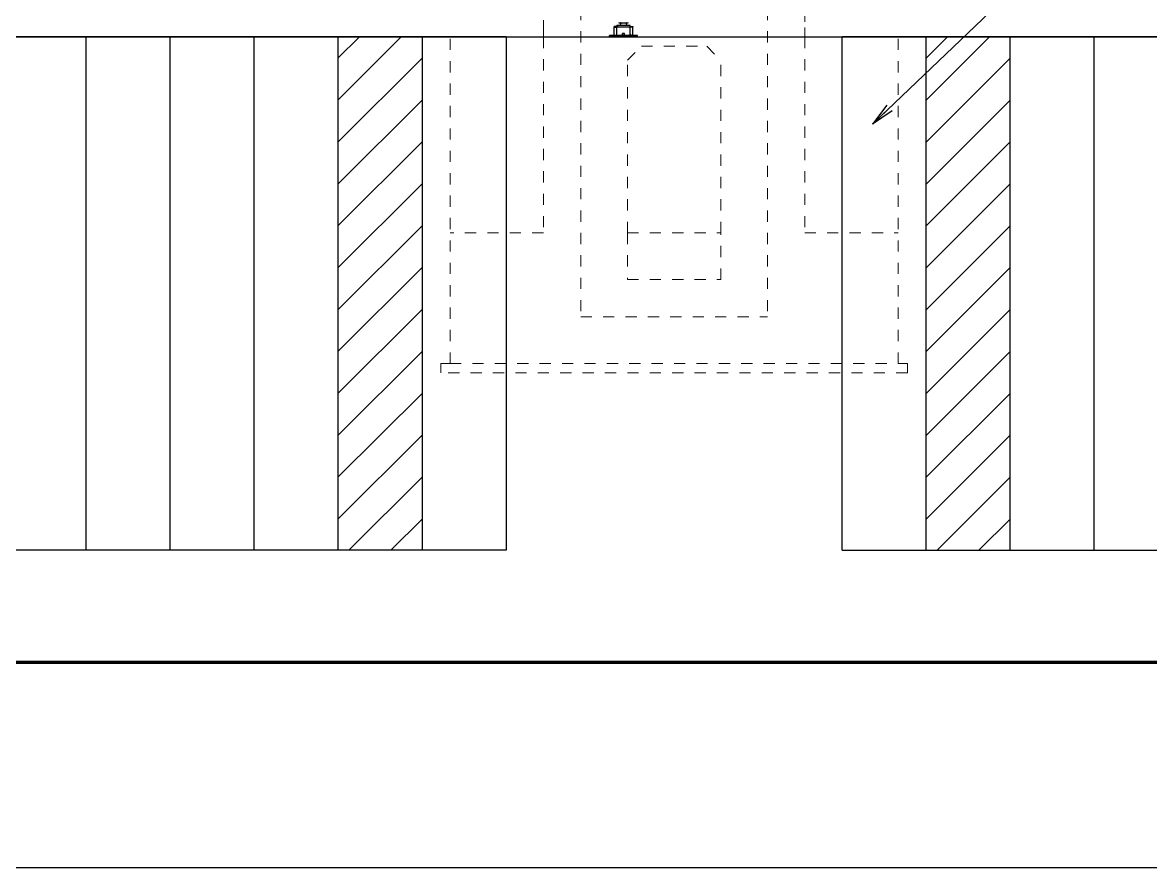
# Model space of a CAD drawing. Header units: millimetres. Extents: x -2078669 to -1085629, y -5987148 to 310365.
# Drawn here: x -1642424 to -1582006, y -1596452 to -1551182 of the extents above; entities that cross this region are included whole.
import ezdxf

# ---------------------------------------------------------------- set-up
doc = ezdxf.new("R2010")
doc.units = ezdxf.units.MM
doc.header["$LTSCALE"] = 500
doc.header["$PDSIZE"] = 300
doc.linetypes.add('SXF_跳び破線', pattern=[12, 6, -6])
doc.layers.get('Defpoints').update_dxf_attribs({"color": 153})
for name, color, linetype, lineweight in [('D-BYP-STR1', 2, 'Continuous', 13), ('D-BYP-STR2', 6, 'Continuous', 25), ('D-BYP-STR8', 5, 'Continuous', 25), ('D-BYP-STRA', 1, 'Continuous', 25), ('D-BYP-STRB', 5, 'Continuous', 25), ('D-BYP-STRC', 1, 'Continuous', 13), ('D-STR-STR1', 2, 'Continuous', 13), ('D-TTL', 2, 'Continuous', 140), ('◆ワイプアウト', 4, 'Continuous', 13)]:
    doc.layers.add(name, color=color, linetype=linetype, lineweight=lineweight)
doc.styles.add('MS ゴシック', font='MS Gothic.ttf')
doc.dimstyles.new('DIM-500-F', dxfattribs={"dimscale": 500, "dimtxt": 3.5, "dimasz": 2.5, "dimexe": 0, "dimexo": 2, "dimgap": 0.8, "dimtad": 1, "dimdec": 0, "dimzin": 0, "dimdsep": 46, "dimtxsty": 'MS ゴシック', "dimblk": 'OPEN', "dimcen": 0.1, "dimclrd": 256, "dimclre": 256, "dimclrt": 256, "dimaunit": 1, "dimadec": 4, "dimazin": 0, "dimtfac": 1, "dimtdec": 0, "dimtmove": 2, "dimatfit": 3, "dimldrblk": 'OPEN', "dimfxl": 1, "dimtolj": 1, "dimtzin": 0, "dimlwd": -1, "dimlwe": -1, "dimarcsym": 2})

# ---------------------------------------------------------------- blocks, each defined once
blk = doc.blocks.new('A$Cbc34e4a9')
at = {"layer": 'D-BYP-STRB', "ltscale": 0.101306}
for p, q in [((6684, 124), (6680, 124)), ((6684, 104), (6680, 104))]:
    blk.add_line(p, q, dxfattribs=at)
at = {"layer": 'D-BYP-STRB', "ltscale": 0.4875}
for p, q in [((6680, 104), (6680, 124)), ((6684, 124), (6684, 104)), ((6684, 124), (6684, 104))]:
    blk.add_line(p, q, dxfattribs=at)
at = {"layer": 'D-BYP-STRB', "ltscale": 0.189996}
for p, q in [((6690, 124), (6683, 124)), ((6701, 124), (6693, 124)), ((6778, 124), (6771, 124)), ((6817, 124), (6810, 124))]:
    blk.add_line(p, q, dxfattribs=at)
at = {"layer": 'D-BYP-STRB', "ltscale": 0.229968}
blk.add_line((6693, 124), (6684, 124), dxfattribs=at)
at = {"layer": 'D-BYP-STRB'}
for p, q in [((6820, 124), (6684, 124)), ((6703, 151), (6791, 151)), ((6816, 124), (6791, 124)), ((6622, 16), (6601, 16)), ((6601, 16), (6622, 16)), ((6622, 0), (6601, 0)), ((6601, 0), (6622, 0)), ((6601, 0), (6622, 0)), ((6622, 16), (6647, 16)), ((6647, 16), (6622, 16)), ((6622, 0), (6647, 0)), ((6647, 0), (6622, 0)), ((6853, 16), (6647, 16)), ((6647, 16), (6853, 16)), ((6853, 0), (6647, 0)), ((6647, 0), (6853, 0)), ((6680, 112), (6650, 112)), ((6650, 16), (6650, 103)), ((6650, 103), (6680, 103)), ((6650, 16), (6650, 103)), ((6650, 16), (6670, 16)), ((6670, 16), (6650, 16)), ((6680, 16), (6680, 104)), ((6680, 16), (6680, 104)), ((6680, 26), (6680, 103)), ((6680, 26), (6680, 103)), ((6680, 26), (6680, 56)), ((6680, 16), (6716, 16)), ((6738, 16), (6680, 16)), ((6820, 104), (6684, 104)), ((6716, 16), (6738, 16)), ((6738, 35), (6762, 35)), ((6762, 35), (6738, 35)), ((6738, 16), (6762, 16)), ((6762, 16), (6738, 16)), ((6762, 16), (6820, 16)), ((6784, 16), (6762, 16)), ((6820, 16), (6784, 16)), ((6820, 112), (6850, 112)), ((6820, 26), (6820, 103)), ((6850, 103), (6820, 103)), ((6820, 16), (6820, 56)), ((6820, 26), (6820, 56)), ((6830, 16), (6850, 16)), ((6850, 16), (6830, 16)), ((6850, 16), (6850, 103)), ((6850, 16), (6850, 103)), ((6853, 16), (6878, 16)), ((6878, 16), (6853, 16)), ((6853, 0), (6878, 0)), ((6878, 0), (6853, 0)), ((6878, 16), (6899, 16)), ((6899, 16), (6878, 16)), ((6878, 0), (6899, 0)), ((6899, 0), (6878, 0))]:
    blk.add_line(p, q, dxfattribs=at)
at = {"layer": 'D-BYP-STRB', "ltscale": 0.10556}
blk.add_line((6694, 124), (6690, 124), dxfattribs=at)
at = {"layer": 'D-BYP-STRB', "ltscale": 0.190002}
for p, q in [((6708, 124), (6701, 124)), ((6771, 124), (6763, 124)), ((6810, 124), (6802, 124))]:
    blk.add_line(p, q, dxfattribs=at)
at = {"layer": 'D-BYP-STRB', "ltscale": 0.045105}
blk.add_line((6710, 124), (6708, 124), dxfattribs=at)
at = {"layer": 'D-BYP-STRB', "ltscale": 0.00697}
blk.add_line((6709, 124), (6709, 124), dxfattribs=at)
at = {"layer": 'D-BYP-STRB', "ltscale": 0.157324}
for p, q in [((6720, 146), (6720, 140)), ((6780, 146), (6780, 140))]:
    blk.add_line(p, q, dxfattribs=at)
at = {"layer": 'D-BYP-STRB', "ltscale": 0.143842}
blk.add_line((6791, 151), (6797, 151), dxfattribs=at)
at = {"layer": 'D-BYP-STRB', "ltscale": 0.3}
blk.add_line((6820, 112), (6820, 124), dxfattribs=at)
at = {"layer": 'D-BYP-STRB', "ltscale": 0.031982}
for p, q in [((6600, 16), (6601, 16)), ((6601, 16), (6600, 16)), ((6600, 0), (6601, 0)), ((6601, 0), (6600, 0)), ((6601, 0), (6600, 0)), ((6899, 16), (6900, 16)), ((6900, 16), (6899, 16)), ((6899, 0), (6900, 0)), ((6900, 0), (6899, 0))]:
    blk.add_line(p, q, dxfattribs=at)
at = {"layer": 'D-BYP-STRB', "ltscale": 0.4}
for p, q in [((6600, 0), (6600, 16)), ((6600, 0), (6600, 16)), ((6600, 0), (6600, 16)), ((6900, 0), (6900, 16)), ((6900, 0), (6900, 16))]:
    blk.add_line(p, q, dxfattribs=at)
at = {"layer": 'D-BYP-STRB', "ltscale": 0.079956}
for p, q in [((6650, 108), (6650, 112)), ((6650, 112), (6650, 108)), ((6680, 108), (6680, 112)), ((6820, 112), (6820, 108)), ((6850, 112), (6850, 108)), ((6850, 108), (6850, 112))]:
    blk.add_line(p, q, dxfattribs=at)
at = {"layer": 'D-BYP-STRB', "ltscale": 0.42099}
for p, q in [((6667, 112), (6650, 112)), ((6650, 103), (6667, 103)), ((6833, 112), (6850, 112)), ((6850, 103), (6833, 103))]:
    blk.add_line(p, q, dxfattribs=at)
at = {"layer": 'D-BYP-STRB', "ltscale": 0.137683}
for p, q in [((6650, 103), (6650, 108)), ((6650, 108), (6650, 103)), ((6680, 103), (6680, 108)), ((6820, 103), (6820, 108)), ((6850, 108), (6850, 103)), ((6850, 103), (6850, 108))]:
    blk.add_line(p, q, dxfattribs=at)
at = {"layer": 'D-BYP-STRB', "ltscale": 0.353553}
for p, q in [((6680, 26), (6670, 16)), ((6680, 26), (6670, 16)), ((6820, 26), (6830, 16)), ((6820, 26), (6830, 16))]:
    blk.add_line(p, q, dxfattribs=at)
at = {"layer": 'D-BYP-STRB', "ltscale": 0.003539}
for p, q in [((6680, 104), (6680, 104)), ((6680, 104), (6680, 104)), ((6680, 104), (6680, 104)), ((6820, 104), (6820, 104))]:
    blk.add_line(p, q, dxfattribs=at)
at = {"layer": 'D-BYP-STRB', "ltscale": 0.25}
for p, q in [((6680, 16), (6680, 26)), ((6820, 16), (6820, 26))]:
    blk.add_line(p, q, dxfattribs=at)
at = {"layer": 'D-BYP-STRB', "ltscale": 0.008551}
blk.add_line((6684, 104), (6684, 104), dxfattribs=at)
at = {"layer": 'D-BYP-STRB', "ltscale": 0.475}
for p, q in [((6738, 16), (6738, 35)), ((6738, 16), (6738, 35)), ((6762, 16), (6762, 35)), ((6762, 16), (6762, 35))]:
    blk.add_line(p, q, dxfattribs=at)
at = {"layer": 'D-BYP-STRB'}
for centre, radius, start, end in [((6703, 154), 3, 180, 270), ((6750, 104), 45, 134.427, 154.3208), ((6715, 146), 5, 0, 90), ((6715, 140), 5, 314.427, 0), ((6785, 146), 5, 90.0972, 180.0001), ((6785, 140), 5, 180, 225.573), ((6750, 104), 45, 25.6793, 45.573), ((6797, 154), 3, 270, 0)]:
    blk.add_arc(centre, radius, start, end, dxfattribs=at)
blk.add_point((6750, 0), dxfattribs=at)
blk = doc.blocks.new('_Open')
at = {"color": 0, "linetype": 'ByBlock', "lineweight": -2}
for p, q in [((-1, 0.167), (0, 0)), ((-1, -0.167), (0, 0)), ((0, 0), (-1, 0))]:
    blk.add_line(p, q, dxfattribs=at)

msp = doc.modelspace()

# ---------------------------------------------------------------- linework, layer by layer
at = {"layer": 'D-TTL'}
msp.add_line((-1777887.6, -1585452.3), (-1377887.6, -1585452.3), dxfattribs=at)

# ---------------------------------------------------------------- wipeouts: each hides what was drawn before it
msp.add_wipeout([(-1650238.2, -1497587.3), (-1438401.3, -1497587.3), (-1437818.5, -1582057.4), (-1649655.4, -1582057.4)]).dxf.layer = '◆ワイプアウト'

# ---------------------------------------------------------------- next in the draw order: hatches: boundary and pattern name
at = {"layer": 'D-STR-STR1'}
h = msp.add_hatch(dxfattribs=at)
h.set_pattern_fill('ANSI31', color=256, scale=500)
h.set_pattern_definition([(45, (-2614349.9, -1376733.7), (-1122.532, 1122.532), [])])
h.paths.add_polyline_path([(-1621026.9, -1551952.3), (-1625526.9, -1551952.3), (-1625526.9, -1579452.3), (-1621026.9, -1579452.3)])
h = msp.add_hatch(dxfattribs=at)
h.set_pattern_fill('ANSI31', color=256, scale=500)
h.set_pattern_definition([(45, (-2582849.9, -1376733.7), (-1122.532, 1122.532), [])])
h.paths.add_polyline_path([(-1589526.9, -1551952.3), (-1594026.9, -1551952.3), (-1594026.9, -1579452.3), (-1589526.9, -1579452.3)])

# ---------------------------------------------------------------- next in the draw order: linework, layer by layer
at = {"layer": 'D-BYP-STR1', "linetype": 'SXF_跳び破線', "ltscale": 0.2}
for p, q in [((-1612526.9, -1532452.3), (-1612526.9, -1566952.3)), ((-1602526.9, -1532452.3), (-1602526.9, -1566952.3)), ((-1600526.9, -1546952.3), (-1600526.9, -1551452.3)), ((-1614526.9, -1547452.3), (-1614526.9, -1551452.3)), ((-1614526.9, -1551952.3), (-1614526.9, -1551452.3)), ((-1600526.9, -1551952.3), (-1600526.9, -1551452.3)), ((-1619526.9, -1551952.3), (-1614526.9, -1551952.3)), ((-1619526.9, -1569452.3), (-1619526.9, -1551952.3)), ((-1614526.9, -1551952.3), (-1614526.9, -1562452.3)), ((-1600526.9, -1551952.3), (-1595526.9, -1551952.3)), ((-1600526.9, -1551952.3), (-1600526.9, -1562452.3)), ((-1595526.9, -1569452.3), (-1595526.9, -1551952.3)), ((-1610026.9, -1553202.3), (-1609276.9, -1552452.3)), ((-1609276.9, -1552452.3), (-1605776.9, -1552452.3)), ((-1605776.9, -1552452.3), (-1605026.9, -1553202.3)), ((-1610026.9, -1562452.3), (-1610026.9, -1553202.3)), ((-1605026.9, -1562452.3), (-1605026.9, -1553202.3)), ((-1614526.9, -1562452.3), (-1619526.9, -1562452.3)), ((-1610026.9, -1562452.3), (-1605026.9, -1562452.3)), ((-1600526.9, -1562452.3), (-1595526.9, -1562452.3)), ((-1612526.9, -1566952.3), (-1602526.9, -1566952.3)), ((-1619526.9, -1569452.3), (-1595526.9, -1569452.3))]:
    msp.add_line(p, q, dxfattribs=at)
for points in [[(-1610026.9, -1562452.3), (-1610026.9, -1564952.3), (-1605026.9, -1564952.3), (-1605026.9, -1562452.3)], [(-1595526.9, -1569452.3), (-1595026.9, -1569452.3), (-1595026.9, -1569952.3), (-1620026.9, -1569952.3), (-1620026.9, -1569452.3), (-1619526.9, -1569452.3)]]:
    msp.add_lwpolyline(points, dxfattribs=at)
at = {"layer": 'D-BYP-STR2'}
msp.add_line((-1659623.5, -1551952.3), (-1555430.4, -1551952.3), dxfattribs=at)
at = {"layer": 'D-BYP-STRA'}
for p, q in [((-1619526.9, -1551952.3), (-1643526.9, -1551952.3)), ((-1639026.9, -1551952.3), (-1639026.9, -1579452.3)), ((-1634526.9, -1551952.3), (-1634526.9, -1579452.3)), ((-1630026.9, -1551952.3), (-1630026.9, -1579452.3)), ((-1625526.9, -1551952.3), (-1625526.9, -1579452.3)), ((-1621026.9, -1551952.3), (-1621026.9, -1579452.3)), ((-1616526.9, -1551952.3), (-1619526.9, -1551952.3)), ((-1616526.9, -1551952.3), (-1616526.9, -1569952.3)), ((-1595526.9, -1551952.3), (-1598526.9, -1551952.3)), ((-1598526.9, -1569952.3), (-1598526.9, -1551952.3)), ((-1580526.9, -1551952.3), (-1595526.9, -1551952.3)), ((-1594026.9, -1579452.3), (-1594026.9, -1551952.3)), ((-1589526.9, -1579452.3), (-1589526.9, -1551952.3)), ((-1585026.9, -1579452.3), (-1585026.9, -1551952.3)), ((-1616526.9, -1569952.3), (-1616526.9, -1579452.3)), ((-1598526.9, -1579452.3), (-1598526.9, -1569952.3)), ((-1616526.9, -1579452.3), (-1643526.9, -1579452.3)), ((-1598526.9, -1579452.3), (-1580526.9, -1579452.3))]:
    msp.add_line(p, q, dxfattribs=at)
at = {"layer": 'Defpoints', "color": 1}
msp.add_lwpolyline([(-1788137.6, -1596452.3), (-1367637.6, -1596452.3), (-1367637.6, -1299452.3), (-1788137.6, -1299452.3)], close=True, dxfattribs=at)

# ---------------------------------------------------------------- next in the draw order: block references
at = {"layer": 'D-BYP-STR8', "xscale": 5, "yscale": 5, "zscale": 5}
msp.add_blockref('A$Cbc34e4a9', (-1643981.8, -1551952.3), dxfattribs=at)

# ---------------------------------------------------------------- next in the draw order: leaders
at = {"layer": 'D-BYP-STRC'}
msp.add_leader([(-1596893.4, -1556620.4), (-1581956.9, -1542334.1)], dimstyle='DIM-500-F', dxfattribs=at)

doc.saveas('drawing.dxf')
